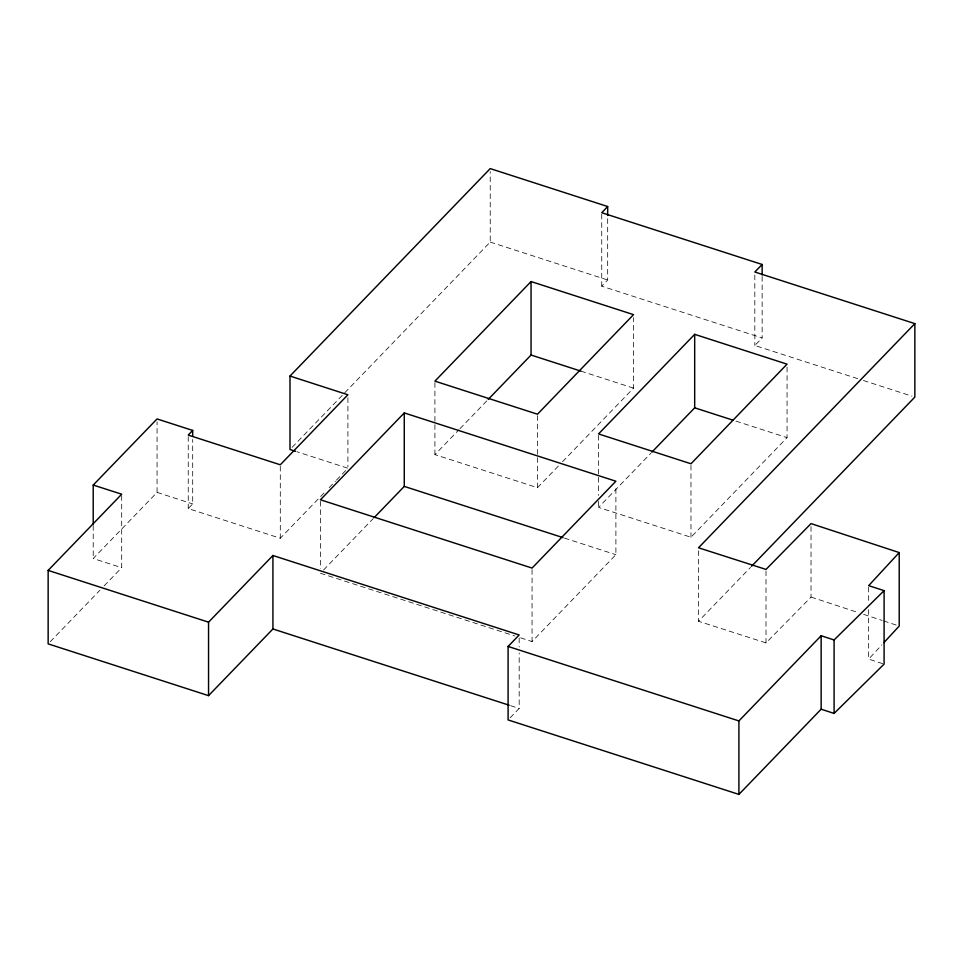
<?xml version="1.0" encoding="UTF-8"?>
<svg xmlns="http://www.w3.org/2000/svg" width="963" height="963" viewBox="0 0 963 963"><rect width="100%" height="100%" fill="white"/><g stroke="black" fill="none" stroke-linecap="round" stroke-linejoin="round"><path stroke-width="0.72" stroke-dasharray="4.82 3.61" d="M882.698 663.663L868.662 659.125L881.903 644.801M323.977 493.02L280.293 538.257L188.242 508.56L192.696 503.914L192.696 439.429M762.142 276.477L762.142 337.953L601.743 286.18L607.677 280.004L607.677 217.024M121.699 495.704L121.699 567.676L93.218 558.528L157.065 492.394L157.065 421.926M50.22 641.731L99.947 590.211M104.088 585.925L121.699 567.676M292.09 447.35L490.227 242.074L490.227 171.595M329.177 487.627L335.425 481.175M336.46 480.092L347.908 468.247L297.061 451.791M323.544 570.036L373.223 518.563M558.359 466.044L537.474 487.687L434.915 454.62L458.954 429.727M460.001 428.643L487.17 400.5M562.536 461.71L633.546 388.125L633.546 317.658M787.06 367.156L787.06 437.635L690.977 537.246L598.553 507.405L650.807 453.272M520.622 637.855L532.058 641.551L615.899 554.7L615.899 485.725M510.113 717.832L519.177 708.443L519.177 652.962M811.027 526.592L811.027 597.072L766.006 642.899L698.512 621.255L750.514 567.376M857.696 378.664L754.823 345.476L762.142 337.953M863.414 380.505L911.997 396.178M735.901 421.12L787.06 437.635M564.414 538.088L615.899 554.7M320.438 573.25L514.904 636.013M510.583 705.674L519.177 708.443M490.227 242.074L607.677 280.004M580.882 371.116L633.546 388.125M157.065 492.394L192.696 503.914M811.027 597.072L857.961 612.504M863.655 614.37L882.144 620.449M883.565 620.918L896.36 625.119M868.662 587.153L868.662 603.645M868.662 609.639L868.662 659.125M766.006 570.927L766.006 642.899M754.823 275.009L754.823 345.476M698.512 550.776L698.512 621.255M690.977 465.273L690.977 537.246M601.743 214.207L601.743 286.18M598.553 435.42L598.553 475.915M598.553 477.407L598.553 495.403M598.553 501.398L598.553 507.405M537.474 415.715L537.474 456.197M537.474 457.69L537.474 487.687M532.058 569.578L532.058 641.551M519.177 637.963L519.177 646.967M434.915 382.648L434.915 423.13M434.915 424.635L434.915 454.62M347.908 397.767L347.908 466.742M320.438 501.278L320.438 568.748M280.293 466.285L280.293 538.257M188.242 436.588L188.242 508.56M93.218 525.533L93.218 558.528"/><path stroke-width="1.44" d="M295.653 451.334L289.995 449.504L289.995 376.039L490.227 168.597L607.677 206.527L601.743 212.715L762.142 264.476L754.823 272.011L914.85 323.628L698.512 547.778L766.006 569.422L811.027 523.595L899.213 552.581L868.662 585.648L884.094 590.644L884.094 664.109L834.09 713.427L821.15 709.201L738.91 794.403L508.091 719.927L508.091 646.45L519.177 634.966L272.926 555.495L208.55 622.17L208.55 695.647L48.15 643.874L48.15 570.397L121.699 494.2L93.218 485.051L93.218 524.041M883.938 642.586L899.213 626.058L899.213 552.581M93.218 485.051L157.065 418.929L192.696 430.437L188.242 435.083L280.293 464.78L347.908 394.77L289.995 376.039M404.267 412.922L320.438 499.773L532.058 568.074L615.899 481.223L404.267 412.922L404.267 486.399L374.258 517.492M531.058 281.557L434.915 381.143L537.474 414.21L633.546 314.648L531.058 281.557L531.058 355.034L488.205 399.416M208.55 695.647L272.926 628.971L272.926 555.495M694.684 334.342L598.553 433.928L690.977 463.769L787.06 364.158L694.684 334.342L694.684 407.818L651.843 452.189M751.549 566.292L914.85 397.093L914.85 323.628M738.91 794.403L738.91 720.926L821.15 635.736L834.09 639.962L884.094 590.644M694.684 407.818L733.06 420.193M404.267 486.399L562.994 537.619M508.091 646.45L738.91 720.926M272.926 628.971L509.15 705.205M48.15 570.397L208.55 622.17M531.058 355.034L580.882 371.116M834.09 639.962L834.09 713.427M821.15 635.736L821.15 709.201M762.142 264.476L762.142 274.973M607.677 206.527L607.677 215.519M192.696 430.437L192.696 436.432"/></g></svg>
